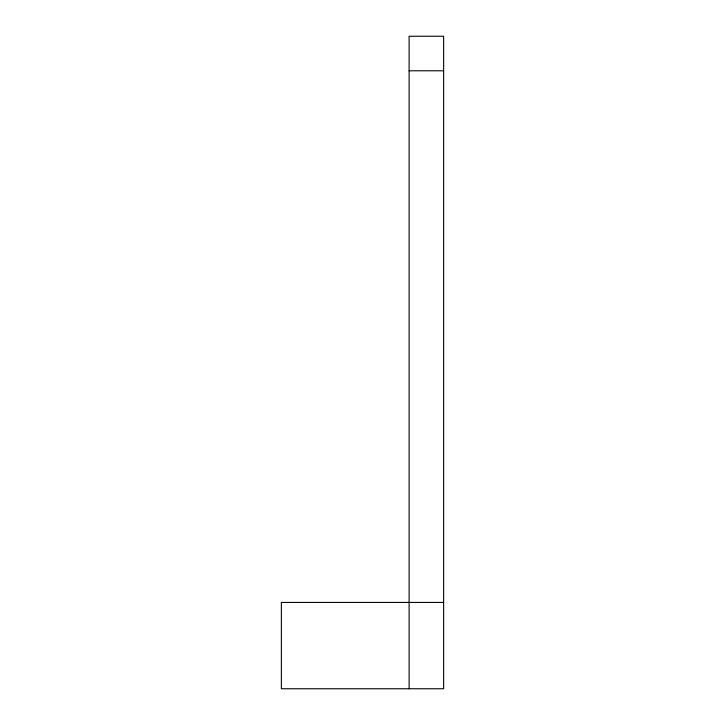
<?xml version="1.0" encoding="UTF-8"?>
<svg xmlns="http://www.w3.org/2000/svg" width="725" height="725" viewBox="0 0 725 725"><rect width="100%" height="100%" fill="white"/><g stroke="black" fill="none" stroke-linecap="round" stroke-linejoin="round"><path stroke-width="1.09" d="M409.108 70.778L443.627 70.778M443.627 602.439L281.373 602.439L281.373 688.75L443.627 688.75L443.627 36.25L409.108 36.25L409.108 688.75"/></g></svg>
